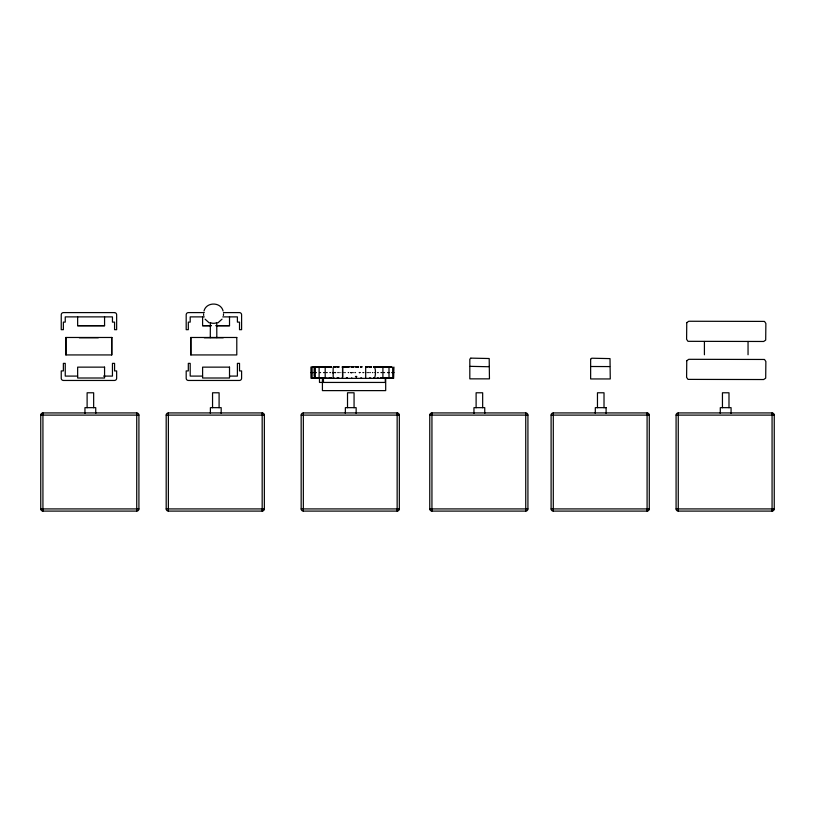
<?xml version="1.0" encoding="UTF-8"?>
<svg xmlns="http://www.w3.org/2000/svg" width="815" height="815" viewBox="0 0 815 815"><rect width="100%" height="100%" fill="white"/><g stroke="black" fill="none" stroke-linecap="round" stroke-linejoin="round"><path stroke-width="1.22" d="M318.003 378.058L319.256 378.211L317.514 378.272L319.663 378.323L317.443 378.14L318.604 378.058M590.641 359.313L590.641 378.944L610.262 378.944L610.017 358.61L591.731 358.223L590.651 359.13M317.045 378.058L317.555 378.129C316.984 378.14 321.65 378.109 317.473 378.211L320.122 378.058M314.233 378.058L317.687 378.211L310.973 378.211L310.933 367.076L315.853 366.811M312.125 378.14L312.114 367.076M314.172 367.076L314.132 376.173L314.733 376.173M314.223 378.211L316.373 378.14L315.252 378.099L315.354 367.076M319.113 378.058L319.113 367.076M325.195 378.058L325.195 367.076M333.192 367.076L333.091 372.883M342.707 368.176L342.707 376.958M365.701 378.119L365.67 367.076M382.907 378.129L382.918 367.076M393.94 367.076L393.625 378.364L389.02 378.323L391.414 378.211L389.03 378.14L389 367.076M392.759 378.058L392.657 367.005M223.524 313.877L223.402 315.456M342.718 367.076L342.035 367.005L342.758 366.933M704.415 354.759L704.415 341.475M319.46 366.923L322.485 367.005L318.492 366.862M374.065 378.058C375.807 377.926 376.153 367.086 373.932 367.005L375.847 366.862L373.79 366.862L375.827 366.923L374.778 366.893M342.534 367.005L342.545 378.303M323.881 367.076L322.995 366.923L324.339 366.862L323.351 367.076M374.88 378.211L373.616 378.323L374.299 378.058M204.005 310.973C206.256 301.744 220.845 301.744 223.096 310.973M222.016 319.154L217.941 322.832M488.99 366.343L488.643 366.618A7.447 3.28 43.9 0 1 488.287 366.73L470.275 366.343M365.884 372.567L365.273 372.567M609.651 366.577L591.17 366.505M348.382 367.076L348.942 366.811M351.622 367.076L351.795 367.076M356.41 378.099L356.308 378.058M353.068 367.076L353.221 366.811M356.308 367.076L356.491 367.076M342.443 378.18L341.893 378.14L342.402 378.058M330.564 367.076L330.809 367.076M333.804 367.076L335.536 367.005L334.048 367.076M370.825 367.076L369.358 366.923L371.62 366.811L370.132 366.811M470.713 358.142L469.817 359.221L469.817 378.853L489.448 378.853L489.194 358.519L470.917 358.131M312.023 372.567L313.082 372.567M315.313 372.567L316.434 372.577M357.724 367.076L358.101 367.076M360.964 367.076L361.85 366.862L360.637 367.005L361.34 367.076M347.149 378.058L346.202 378.323L347.465 378.14L346.762 378.058M348.219 372.567L348.667 372.567M388.989 372.577L387.512 372.567M343.522 367.076L344.205 366.923L343.023 366.862L343.91 367.076M346.762 367.076L347.149 367.076M353.374 367.005L352.824 367.005M326.591 367.076L327.538 366.923L325.776 366.862L327.885 367.005L326.54 367.076M351.53 378.211L352.182 378.323L351.581 378.272M381.522 378.058L380.483 378.323L381.868 378.211M377.844 367.076L378.629 366.923L377.029 366.862L379.118 366.811L376.978 367.005L378.527 367.076M381.084 367.076L381.868 366.923L380.534 366.862L381.206 366.832M382.215 367.076L379.892 366.811L382.204 366.811L381.043 366.781M384.374 366.933L383.519 367.005L387.41 366.923L385.627 367.005M348.555 367.076L348.29 366.923M332.428 372.577L333.376 372.577M340.059 372.567L339.814 372.577M356.532 366.862L355.931 366.811M310.861 372.577L311.473 372.577M314.101 372.577L314.61 372.567M393.971 372.567L393.401 372.567M366.597 367.076L367.779 366.923L366.964 366.832M369.837 367.076L371.059 367.076M338.276 378.058L337.064 378.272L338.755 378.211M334.476 367.076L335.036 367.076M337.716 367.076L338.755 366.923L337.064 366.862L338.775 367.005L337.115 367.005L338.276 367.076M351.53 366.923L352.182 366.811L351.642 366.811M318.003 367.076L319.266 366.923L317.453 367.005L318.604 367.076M385.627 378.14L387.42 378.14L385.159 378.18L387.4 378.211L385.261 378.14L386.87 378.058M383.03 367.076L385.424 366.862M386.269 367.076L387.42 367.005L383.936 367.076M320.264 378.058L321.803 378.14L319.46 378.14L322.536 378.272L317.443 378.14L319.297 378.272L317.483 378.272L318.38 378.303M350.756 372.567L351.479 372.883L351.031 372.567M333.661 378.211L334.486 378.323L333.712 378.272M352.589 372.577L353.252 372.577M355.523 372.567L354.861 372.567M377.64 367.076L379.057 367.005L376.999 366.923L379.087 366.862L377.294 366.862L378.282 367.076M330.472 378.058L329.056 378.14L331.104 378.211L328.995 378.323L331.104 378.211M329.78 367.076L331.104 366.923L329.015 366.862L331.124 367.005L329.056 367.005L330.472 367.076M314.896 367.076L316.373 367.005L314.223 366.923M318.135 367.076L319.612 367.005L317.463 366.923L318.38 366.832M389.611 378.18L390.67 378.14L385.261 378.14L386.738 378.058M389.978 378.058L388.49 378.211M386.015 367.076L387.431 367.005M389.254 367.076L390.67 367.005L389.611 366.964M315.619 378.058L314.896 378.058M319.714 378.099L318.859 378.058M320.264 367.076L321.844 367.076M323.504 367.076L325.032 366.923L322.689 366.862L325.042 367.005L322.699 367.005L324.278 367.076M380.595 367.076L382.174 366.923L379.831 367.005L381.369 367.076M383.834 367.076L386.351 366.893L382.296 366.811M321.039 378.058L322.485 378.14L321.242 378.058M323.504 378.058L324.278 378.058M314.233 367.076L315.843 366.923L313.48 366.862L319.083 366.862L315.252 366.862L317.687 366.923M317.473 367.076L319.072 367.005L314.203 367.005L322.536 366.862L320.713 366.923L321.793 366.923M390.64 378.058L389.03 378.14M386.605 367.076L388.185 367.005M389.845 367.076L391.424 367.005L385.536 366.811L390.589 366.811L389.519 366.781M315.028 378.058L313.449 378.14L316.464 378.303M316.057 367.076L319.083 366.923L316.719 366.862L317.881 366.893M319.297 367.076L320.927 366.923L319.704 366.893M345.397 367.076L346.171 367.005L345.377 366.933M387.991 367.076L388.806 367.076M318.471 378.14L319.256 378.058M387.176 378.14L388.806 378.058M321.405 366.933L317.443 367.005L318.859 367.076M392.687 372.567L391.679 372.567M384.751 367.076L385.485 367.015L383.07 367.005L386.738 367.076M316.882 378.058L316.149 378.119L317.697 378.058L314.244 378.272M374.808 372.567L375.399 372.567M317.249 378.211L318.125 378.14M374.401 378.272L373.678 378.272L374.452 378.211M373.616 366.811L375.878 366.811M345.224 372.567L344.725 372.567M362.818 372.577L363.612 372.577M356.461 378.323L355.931 378.323L356.573 378.211M360.668 378.211L361.901 378.323L360.719 378.272M332.642 372.567L333.182 372.567L333.192 378.058M319.857 372.577L320.601 372.567M344.154 366.862L342.962 366.811L344.093 366.811M357.428 366.923L358.661 366.811M342.229 372.577L342.932 372.577M326.234 378.211L327.63 378.323L326.346 378.323M381.288 378.18L381.899 378.14L381.084 378.058M367.636 372.577L368.39 372.567M335.658 372.567L334.782 372.567L335.352 372.567M372.455 372.577L372.873 372.577M326.856 366.893L326.285 366.862L327.538 366.923L326.214 367.005L327.029 367.076M381.828 366.862L380.574 366.923L381.522 367.076M326.377 372.577L327.273 372.577M381.736 372.567L380.941 372.567M367.157 367.076L366.098 367.005L367.85 366.811M370.397 367.076L369.338 367.005L371.019 366.923L369.358 366.923M337.716 378.058L338.775 378.14L337.064 378.272L338.663 378.323M347.394 378.272L346.263 378.272L347.445 378.211M370.387 366.811L371.1 366.811L369.45 366.811L371.09 366.811M385.251 366.923L389.621 366.923L382.337 366.862L384.609 367.076M369.358 378.211L371.09 378.323L369.399 378.272M321.558 378.18L315.242 378.211M323.107 366.811L324.39 366.811L323.749 366.781M366.118 366.923L367.779 366.923L366.159 366.862L366.923 366.893M381.828 378.272L380.534 378.272L381.206 378.303M338.714 366.862L337.013 366.811L338.663 366.811M373.739 367.005L375.817 367.005M329.78 378.058L331.124 378.14L329.015 378.272L331.073 378.272M384.12 366.862L382.367 366.933L386.381 366.862M387.359 366.862L385.607 366.923L389.978 367.076M376.999 378.211L379.118 378.323L377.029 378.272M321.803 378.14L318.522 378.241M323.871 378.241L322.699 378.211L325.012 378.272L322.669 378.323L325.042 378.14L323.891 378.099M317.87 366.964L316.689 367.005L318.268 367.076M360.78 366.811L361.901 366.811L360.668 366.923M385.79 367.005L387.4 367.076M387.176 367.005L390.64 367.076M315.833 378.14L313.459 378.211L315.843 378.272M385.169 378.343L386.381 378.323L383.081 378.211L385.413 378.14M388.185 378.14L385.251 378.211L386.381 378.211M389.845 378.058L391.424 378.14L389.02 378.272M318.451 366.781L319.337 366.811L317.555 366.811L320.59 366.791M383.244 366.832L388.174 366.923L386.993 366.893M390.242 367.035L388.49 366.923L391.414 366.923L379.841 366.923L382.174 366.923M388.174 378.211L385.79 378.211L388.409 378.241L387.186 378.211M385.536 378.323L387.359 378.272L383.07 378.14L391.424 378.14M325.032 366.923L313.459 366.923L316.882 367.076M326.346 366.811L326.968 366.791M321.793 378.211L317.555 378.323M322.536 378.272L320.753 378.272M385.413 378.211L383.101 378.272L386.381 378.272M387.186 366.923L388.409 366.893L387.196 366.862M319.704 378.241L320.927 378.211L319.704 378.303M388.449 366.811L389.621 366.862M389.56 378.303L390.619 378.272M319.337 378.323L318.431 378.343L319.643 378.272M321.772 378.272L318.492 378.323M325.012 378.272L322.689 378.272M388.154 378.272L386.993 378.241M388.409 378.303L389.621 378.272L385.78 378.323M320.794 366.811L322.577 366.811M338.347 372.567L337.787 372.567M369.765 372.577L370.326 372.567M386.442 378.343L387.308 378.323M314.284 366.811L317.667 366.811M317.524 366.811L319.663 366.811M384.069 366.811L383.203 366.791L387.349 366.811M316.74 366.811L319.093 366.811M322.669 366.811L324.981 366.811M385.78 366.811L386.962 366.791M389.02 366.811L390.202 366.791M329.831 372.577L330.523 372.567M377.579 372.577L378.282 372.577M385.434 378.323L383.132 378.323M323.524 372.577L324.309 372.577M383.794 372.577L384.588 372.567M327.345 366.811L328.486 366.811L325.755 366.811L327.803 366.811M204.321 312.593L188.367 312.593A2.18 2.18 0 0 0 186.187 314.773L186.187 329.678L188.316 329.678L188.316 322.119L190.201 322.119L190.201 316.882L204.28 316.882M223.463 312.593L239.416 312.593A2.18 2.18 0 0 1 241.597 314.773L241.597 329.678L239.518 329.678L239.518 322.119L237.399 322.119L237.399 316.882L222.78 316.882M77.649 325.664L104.565 325.664M202.599 325.664L211.156 325.664M216.057 325.664L229.514 325.664M211.156 325.776L202.599 325.776L202.599 316.882M216.057 325.776L229.514 325.776L229.514 316.882M79.34 337.777L98.309 337.777M204.29 337.777L223.259 337.777M347.679 366.77L357.184 366.77M331.247 366.811L328.995 366.811L331.043 366.811M333.661 366.923L335.515 366.923M347.445 366.923L346.202 366.811L347.333 366.811M313.449 367.005L322.485 367.005M325.817 367.005L327.885 367.005M329.056 367.005L331.124 367.005M333.63 367.005L335.536 367.005M337.115 367.005L338.775 367.005M343.084 367.005L344.225 367.005M346.324 367.005L347.465 367.005M348.26 367.005L348.8 367.005M351.499 367.005L352.039 367.005M356.063 367.005L356.613 367.005M357.398 367.005L358.539 367.005M360.637 367.005L361.779 367.005M366.098 367.005L367.759 367.005M369.338 367.005L371.243 367.005M376.978 367.005L379.057 367.005M379.831 367.005L391.424 367.005M77.649 376.092L65.251 376.092L65.251 363.368L63.366 363.368L63.366 370.927L61.237 370.927L61.237 378.282A2.18 2.18 0 0 0 63.417 380.462L114.467 380.462A2.18 2.18 0 0 0 116.647 378.282L116.647 370.927L114.569 370.927L114.569 363.368L112.45 363.368L112.45 376.092L103.597 376.092M202.599 376.092L190.201 376.092L190.201 363.368L188.316 363.368L188.316 370.927L186.187 370.927L186.187 378.282A2.18 2.18 0 0 0 188.367 380.462L239.416 380.462A2.18 2.18 0 0 0 241.597 378.282L241.597 370.927L239.518 370.927L239.518 363.368L237.399 363.368L237.399 376.092L229.514 376.092M355.432 376.438L356.817 376.438M313.449 378.14L322.485 378.14M322.699 378.14L325.042 378.14M329.056 378.14L331.124 378.14M337.115 378.14L338.775 378.14M346.324 378.14L347.465 378.14M356.063 378.14L356.613 378.14M373.759 378.14L374.482 378.14M380.595 378.14L381.899 378.14M313.459 378.211L325.032 378.211M383.081 378.211L391.414 378.211M319.48 378.364L385.281 378.364L385.281 382.439L319.48 382.439L319.48 378.364L320.621 378.303L320.081 378.231M606.085 407.663L595.317 407.663L595.296 413.439M42.93 412.93L136.737 412.93A2.18 2.18 0 0 1 138.917 415.11L138.917 508.917A2.18 2.18 0 0 1 136.737 511.097L42.93 511.097A2.18 2.18 0 0 1 40.75 508.917L40.75 415.11A2.18 2.18 0 0 1 42.93 412.93L42.93 511.076M168.369 412.93L262.175 412.93A2.18 2.18 0 0 1 264.355 415.11L264.355 508.917A2.18 2.18 0 0 1 262.175 511.097L168.369 511.097A2.18 2.18 0 0 1 166.189 508.917L166.189 415.11A2.18 2.18 0 0 1 168.369 412.93L168.369 511.076M303.343 412.93L397.149 412.93A2.18 2.18 0 0 1 399.33 415.11L399.33 508.917A2.18 2.18 0 0 1 397.149 511.097L303.343 511.097A2.18 2.18 0 0 1 301.163 508.917L301.163 415.11A2.18 2.18 0 0 1 303.343 412.93L303.343 511.076M431.94 412.93L525.746 412.93A2.18 2.18 0 0 1 527.926 415.11L527.926 508.917A2.18 2.18 0 0 1 525.746 511.097L431.94 511.097A2.18 2.18 0 0 1 429.76 508.917L429.76 415.11A2.18 2.18 0 0 1 431.94 412.93L431.94 511.076M553.293 412.93L647.09 412.93A2.18 2.18 0 0 1 649.28 415.11L649.28 508.917A2.18 2.18 0 0 1 647.09 511.097L553.293 511.097A2.18 2.18 0 0 1 551.103 508.917L551.103 415.11A2.18 2.18 0 0 1 553.293 412.93L553.293 511.076M678.263 412.93L772.07 412.93A2.18 2.18 0 0 1 774.25 415.11L774.25 508.917A2.18 2.18 0 0 1 772.07 511.097L678.263 511.097A2.18 2.18 0 0 1 676.083 508.917L676.083 415.11A2.18 2.18 0 0 1 678.263 412.93L678.263 511.076M40.76 415.11L138.907 415.11M166.199 415.11L264.345 415.11M301.163 415.11L399.319 415.11M429.76 415.11L527.916 415.11M551.113 415.11L649.27 415.11M676.093 415.11L774.24 415.11M40.76 508.917L138.896 508.917M166.199 508.917L264.335 508.917M301.163 508.917L399.299 508.917M429.76 508.917L527.896 508.917M551.113 508.917L649.249 508.917M676.093 508.917L774.23 508.917M385.169 366.791L386.381 366.811M384.272 366.791L385.434 366.811M319.704 366.791L321.742 366.811M378.089 366.791L379.118 366.811M315.344 366.791L316.424 366.811M335.423 366.811L333.783 366.811L334.486 366.811M388.47 366.862L390.619 366.862M388.47 378.272L389.621 378.272M313.48 366.862L314.641 366.893M377.905 366.791L378.527 366.811M389.59 366.893L390.65 366.923L388.5 367.005L389.621 367.035M320.927 367.005L320.122 367.076M322.699 367.005L325.042 367.005M385.261 367.005L386.381 367.035M323.667 366.832L324.339 366.862L323.046 366.862M386.555 378.18L387.4 378.211M321.538 367.035L321.039 367.076M386.269 378.058L387.42 378.14M386.605 378.058L389.254 378.058M353.343 366.923L352.752 366.862L353.252 367.076M209.16 322.832L205.085 319.154M748.048 354.759L748.048 341.475M203.699 315.456L203.577 313.877M772.07 412.94L772.07 511.087M731.075 413.439L731.075 407.663L720.287 407.663L720.277 413.439M728.987 407.714L728.987 392.779L722.447 392.779L722.447 407.714M647.09 412.94L647.09 511.087M606.105 407.663L606.105 413.439M604.017 407.714L604.017 392.779L597.466 392.779L597.466 407.714M525.746 412.94L525.746 511.087M484.752 413.439L484.752 407.663L473.963 407.663L473.953 413.439M482.663 407.714L482.663 392.779L476.113 392.779L476.113 407.714M397.149 412.94L397.149 511.087M385.689 377.62L385.689 390.619L322.424 390.619L322.424 377.62M356.155 413.439L356.155 407.663L345.366 407.663L345.356 413.439M354.067 407.714L354.067 392.779L347.516 392.779L347.516 407.714M323.453 378.364L323.453 382.439M262.175 412.94L262.175 511.087M221.181 413.439L221.181 407.663L210.392 407.663L210.382 413.439M219.092 407.714L219.092 392.779L212.552 392.779L212.552 407.714M216.821 337.654L216.749 322.76A9.444 9.444 0 0 1 210.362 322.76L210.28 337.654M190.893 337.481L190.893 354.933M136.737 412.94L136.737 511.087M111.675 337.481L111.675 354.933M104.565 316.882L104.565 325.776L77.649 325.776L77.649 316.882M95.742 413.439L95.742 407.663L84.954 407.663L84.943 413.439M93.654 407.714L93.654 392.779L87.113 392.779L87.113 407.714M65.944 337.481L65.944 354.933M216.821 322.832A9.535 9.535 0 0 1 216.464 322.954M210.637 322.954A9.535 9.535 0 0 1 210.28 322.832M686.76 322.628L686.597 339.295L687.982 341.322L763.675 341.475L765.703 340.099L765.866 323.433L764.48 321.405L688.787 321.253L686.76 322.628M686.76 360.688L686.597 377.355L687.982 379.382L763.675 379.535L765.703 378.16L765.866 361.493L764.48 359.466L688.787 359.313L686.76 360.688M359.965 372.567L359.334 372.577L359.965 372.567M371.161 366.862L370.489 366.923L371.212 366.923M330.747 366.893L330.747 366.893M374.065 366.832L374.065 366.832M378.588 366.862L377.335 366.923L378.629 366.923M381.125 366.781L380.483 366.811L381.766 366.811L381.125 366.781M321.803 367.005L320.652 367.035L321.803 367.005M371.049 366.862L369.399 366.862L371.019 366.923M330.095 366.893L329.046 366.923L331.104 366.923L330.095 366.893M384.252 366.832L383.101 366.862L384.242 366.893M114.467 312.593L63.417 312.593A2.18 2.18 0 0 0 61.237 314.773L61.237 329.678L63.366 329.678L63.366 322.119L65.251 322.119L65.251 316.882L112.45 316.882L112.45 322.119L114.569 322.119L114.569 329.678L116.647 329.678L116.647 314.773A2.18 2.18 0 0 0 114.467 312.593M111.838 337.481L65.781 337.481L65.811 354.933L111.838 354.933L111.838 337.481M236.788 337.481L190.73 337.481L190.761 354.933L236.788 354.933L236.788 337.481M104.565 367.137L77.649 367.137L77.649 378.007L104.565 378.007L104.565 367.137M229.514 367.137L202.599 367.137L202.599 378.007L229.514 378.007L229.514 367.137M319.297 366.862L317.483 366.862L319.266 366.923"/></g></svg>
